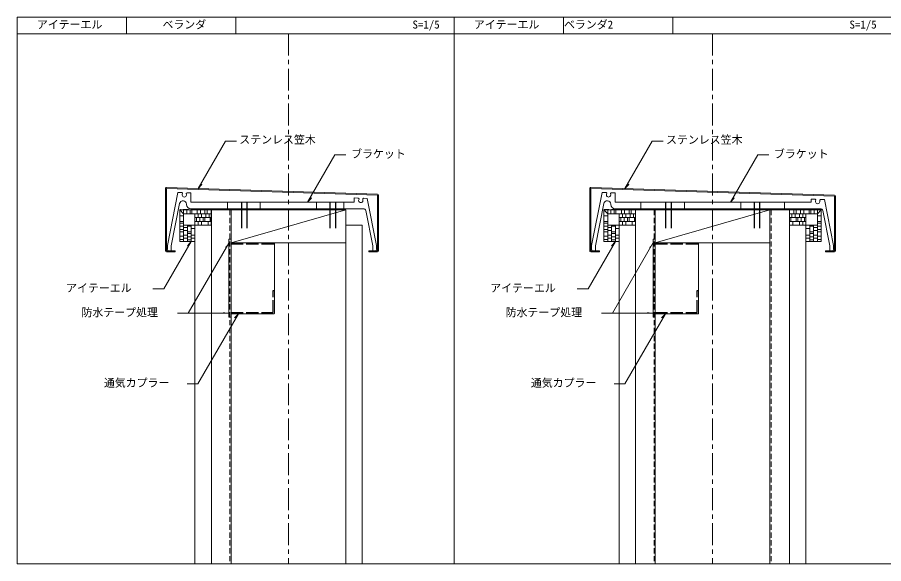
# Model space of a CAD drawing. Units: millimetres, scale not verified. Extents: x -16050 to 15950, y -5000 to 5000.
# Drawn here: x -16050 to -190, y -5000 to 5000 of the extents above; entities that cross this region are included whole.
import ezdxf
from ezdxf.enums import TextEntityAlignment as Align

# ---------------------------------------------------------------- set-up
doc = ezdxf.new("R2010")
doc.units = ezdxf.units.MM
doc.header["$LTSCALE"] = 80
for name, pattern in [('CHAIN1', [8, 5, -1, 1, -1]), ('DASHED1', [1.8, 1.2, -0.6]), ('USER1', [3.5, 2.8, -0.7]), ('USER2', [9.525, 6.35, -3.175])]:
    doc.linetypes.add(name, pattern=pattern)
for name, color, linetype, lineweight in [('0-0', 4, 'CHAIN1', 18), ('0-1', 4, 'Continuous', 18), ('0-2', 7, 'DASHED1', 18), ('0-3', 2, 'Continuous', 18), ('0-4', 3, 'Continuous', 18), ('0-5', 7, 'Continuous', 18), ('1-5', 7, 'Continuous', 18), ('1-8_ﾚｲﾔ1', 7, 'Continuous', 18)]:
    doc.layers.add(name, color=color, linetype=linetype, lineweight=lineweight)
doc.layers.add('1-9_ﾚｲﾔ9', color=7, linetype='USER1')
doc.layers.add('1-A_0', color=4, linetype='Continuous')
doc.styles.add('ＭＳ ゴシック', font='')
doc.styles.get('ＭＳ ゴシック').set_extended_font_data('MS Gothic')

msp = doc.modelspace()

# ---------------------------------------------------------------- linework, layer by layer
at = {"layer": '0-0'}
for p, q in [((-11087.88, 4700), (-11087.88, -5000)), ((-3322.21, 4700), (-3322.21, -5000))]:
    msp.add_line(p, q, dxfattribs=at)
at = {"layer": '0-0', "color": 7, "linetype": 'Continuous'}
for p, q in [((-12137.88, -488.02), (-12137.88, 938.65)), ((-4372.21, -488.02), (-4372.21, 938.65))]:
    msp.add_line(p, q, dxfattribs=at)
at = {"layer": '0-1'}
for p, q in [((-12497.88, 1475.32), (-10037.88, 1475.32)), ((-12137.88, -5000), (-12137.88, 1475.32)), ((-10037.88, -5000), (-10037.88, 1475.32)), ((-4732.21, 1475.32), (-1912.21, 1475.32)), ((-4372.21, -4992.51), (-4372.21, 1475.32)), ((-2272.21, -4992.51), (-2272.21, 1475.32)), ((-12497.88, -5000), (-12497.88, 1195.32)), ((-4732.21, -4992.51), (-4732.21, 1195.32)), ((-1912.21, 1195.32), (-1912.21, -4992.51))]:
    msp.add_line(p, q, dxfattribs=at)
for points in [[(-10037.88, 875.32), (-12137.88, 875.32), (-10037.88, 1475.32)], [(-2272.21, 875.32), (-4372.21, 875.32), (-2272.21, 1475.32)]]:
    msp.add_lwpolyline(points, dxfattribs=at)
at = {"layer": '0-2'}
for p, q in [((-10037.88, 1485.32), (-13077.88, 1485.32)), ((-12157.88, 1475.32), (-12157.88, -5000)), ((-1332.21, 1485.32), (-5312.21, 1485.32)), ((-4392.21, 1475.32), (-4392.21, -4992.51)), ((-2252.21, 1475.32), (-2252.21, -4992.51))]:
    msp.add_line(p, q, dxfattribs=at)
at = {"layer": '0-3'}
for p, q in [((-13303.77, 825.89), (-13111.88, 1795.32)), ((-13037.45, 1792.84), (-13111.88, 1795.32)), ((-13024.96, 1779.48), (-13037.45, 1792.84)), ((-13025.16, 1773.49), (-13024.96, 1779.48)), ((-12957.2, 1771.22), (-12957, 1777.22)), ((-12943.65, 1789.71), (-12957, 1777.22)), ((-12871.88, 1787.32), (-12943.65, 1789.71)), ((-12871.88, 1615.32), (-12871.88, 1787.32)), ((-5538.1, 825.89), (-5346.21, 1795.32)), ((-5271.78, 1792.84), (-5346.21, 1795.32)), ((-5259.29, 1779.48), (-5271.78, 1792.84)), ((-5259.49, 1773.49), (-5259.29, 1779.48)), ((-5191.53, 1771.22), (-5191.33, 1777.22)), ((-5177.98, 1789.71), (-5191.33, 1777.22)), ((-5106.21, 1787.32), (-5177.98, 1789.71)), ((-5106.21, 1615.32), (-5106.21, 1787.32)), ((-13081.05, 1590.57), (-13233.77, 819.03)), ((-12871.88, 1615.32), (-11093.88, 1615.32)), ((-12203.88, 1615.32), (-12203.88, 1495.32)), ((-11603.88, 1615.32), (-11603.88, 1495.32)), ((-11093.88, 1615.32), (-11087.88, 1609.32)), ((-11081.88, 1615.32), (-11087.88, 1609.32)), ((-11081.88, 1615.32), (-9881.88, 1615.32)), ((-10571.88, 1615.32), (-10571.88, 1495.32)), ((-10071.88, 1615.32), (-10071.88, 1495.32)), ((-9881.88, 1693.32), (-9881.88, 1615.32)), ((-9807.45, 1690.84), (-9881.88, 1693.32)), ((-9794.96, 1677.48), (-9807.45, 1690.84)), ((-9795.16, 1671.49), (-9794.96, 1677.48)), ((-9727.2, 1669.22), (-9727, 1675.22)), ((-9713.65, 1687.71), (-9727, 1675.22)), ((-9645.96, 1685.45), (-9713.65, 1687.71)), ((-9472, 825.91), (-9645.96, 1685.45)), ((-5315.38, 1590.57), (-5468.1, 819.03)), ((-5106.21, 1615.32), (-3328.21, 1615.32)), ((-4638.21, 1615.32), (-4638.21, 1495.32)), ((-3838.21, 1615.32), (-3838.21, 1495.32)), ((-3328.21, 1615.32), (-3322.21, 1609.32)), ((-3316.21, 1615.32), (-3322.21, 1609.32)), ((-3316.21, 1615.32), (-1516.21, 1615.32)), ((-2806.21, 1615.32), (-2806.21, 1495.32)), ((-2006.21, 1615.32), (-2006.21, 1495.32)), ((-1516.21, 1673.32), (-1516.21, 1615.32)), ((-1441.78, 1670.84), (-1516.21, 1673.32)), ((-1429.29, 1657.48), (-1441.78, 1670.84)), ((-1429.49, 1651.49), (-1429.29, 1657.48)), ((-1361.53, 1649.22), (-1361.33, 1655.22)), ((-1347.98, 1667.71), (-1361.33, 1655.22)), ((-1276.21, 1665.32), (-1347.98, 1667.71)), ((-1106.33, 825.91), (-1276.21, 1665.32)), ((-12951.88, 1575.32), (-12951.88, 1577.91)), ((-12871.88, 1495.32), (-9711.61, 1495.32)), ((-9672.41, 1463.25), (-9542, 818.89)), ((-5186.21, 1575.32), (-5186.21, 1577.91)), ((-5106.21, 1495.32), (-1345.94, 1495.32)), ((-1306.74, 1463.25), (-1176.33, 818.89)), ((-9737.88, 1195.32), (-10037.88, 1195.32)), ((-9737.88, 1195.32), (-9737.88, -5000)), ((-13303.88, 824.73), (-13303.88, 755.32)), ((-13233.88, 817.87), (-13233.88, 731.32)), ((-12797.88, 895.32), (-12797.88, -5000)), ((-9542, 818.89), (-9541.88, 817.7)), ((-9541.88, 731.32), (-9541.88, 817.7)), ((-9472, 825.91), (-9471.88, 824.72)), ((-9471.88, 755.32), (-9471.88, 824.72)), ((-5538.1, 825.89), (-5538.21, 824.73)), ((-5538.21, 824.73), (-5538.21, 755.32)), ((-5468.21, 817.87), (-5468.21, 731.32)), ((-5032.21, 895.32), (-5032.21, -4992.51)), ((-1612.21, 895.32), (-1612.21, -4992.51)), ((-1176.33, 818.89), (-1176.21, 817.7)), ((-1176.21, 731.32), (-1176.21, 817.7)), ((-1106.33, 825.91), (-1106.21, 824.72)), ((-1106.21, 755.32), (-1106.21, 824.72)), ((-13239.88, 725.32), (-13273.88, 725.32)), ((-9501.88, 725.32), (-9535.88, 725.32)), ((-5474.21, 725.32), (-5508.21, 725.32)), ((-1136.21, 725.32), (-1170.21, 725.32))]:
    msp.add_line(p, q, dxfattribs=at)
for centre, radius, start, end in [((-12991.88, 1751.3), 40, 146.30252, 29.87918), ((-5226.21, 1751.3), 40, 146.30252, 29.87918), ((-13017.09, 1577.91), 65.2, 0, 168.8037), ((-9761.88, 1649.3), 40, 146.30252, 29.87918), ((-5251.42, 1577.91), 65.2, 0, 168.8037), ((-1396.21, 1629.3), 40, 146.30252, 29.87918), ((-12871.88, 1575.32), 80, 180, 270), ((-9711.61, 1455.32), 40, 11.44104, 90), ((-5106.21, 1575.32), 80, 180, 270), ((-1345.94, 1455.32), 40, 11.44104, 90), ((-13273.88, 755.32), 30, 180, 270), ((-13239.88, 731.32), 6, 270, 0), ((-9535.88, 731.32), 6, 180, 270), ((-9501.88, 755.32), 30, 270, 0), ((-5508.21, 755.32), 30, 180, 270), ((-5474.21, 731.32), 6, 270, 0), ((-1170.21, 731.32), 6, 180, 270), ((-1136.21, 755.32), 30, 270, 0)]:
    msp.add_arc(centre, radius, start, end, dxfattribs=at)
at = {"layer": '0-4'}
for p, q in [((-16050.26, 5000), (-8050.26, 5000)), ((-16050.26, -5000), (-16050.26, 5000)), ((-16050.26, 5000), (-8050.26, 5000)), ((-14050.26, 5000), (-14050.26, 4700)), ((-12050.26, 5000), (-12050.26, 4700)), ((-8050.26, -5000), (-8050.26, 5000)), ((-8050.26, 5000), (-50.26, 5000)), ((-8050.26, 5000), (-50.26, 5000)), ((-6050.26, 5000), (-6050.26, 4700)), ((-4050.26, 5000), (-4050.26, 4700)), ((-16050.26, 4700), (-8050.26, 4700)), ((-8050.26, 4700), (-50.26, 4700)), ((-13337.88, 1864.69), (-13337.88, 725.32)), ((-13317.88, 1864.69), (-9457.88, 1744.6)), ((-13317.88, 1864.69), (-13317.88, 725.32)), ((-13317.26, 1884.68), (-9457.26, 1764.59)), ((-5572.21, 1864.69), (-5572.21, 725.32)), ((-5552.21, 1864.69), (-1092.21, 1725.93)), ((-5552.21, 1864.69), (-5552.21, 725.32)), ((-5551.59, 1884.68), (-1091.59, 1745.92)), ((-9457.88, 725.32), (-9457.88, 1744.6)), ((-9437.88, 725.32), (-9437.88, 1744.6)), ((-1092.21, 725.32), (-1092.21, 1725.93)), ((-1072.21, 725.32), (-1072.21, 1725.93)), ((-13317.88, 725.32), (-13157.88, 725.32)), ((-13317.88, 705.32), (-13157.88, 705.32)), ((-13157.88, 705.32), (-13157.88, 725.32)), ((-9617.88, 725.32), (-9617.88, 705.32)), ((-9617.88, 725.32), (-9457.88, 725.32)), ((-9617.88, 705.32), (-9457.88, 705.32)), ((-5552.21, 725.32), (-5392.21, 725.32)), ((-5552.21, 705.32), (-5392.21, 705.32)), ((-5392.21, 705.32), (-5392.21, 725.32)), ((-1252.21, 725.32), (-1252.21, 705.32)), ((-1252.21, 725.32), (-1092.21, 725.32)), ((-1252.21, 705.32), (-1092.21, 705.32)), ((-16050.26, -5000), (-8050.26, -5000)), ((-16050.26, -5000), (-8050.26, -5000)), ((-8050.26, -5000), (-50.26, -5000)), ((-8050.26, -5000), (-50.26, -5000))]:
    msp.add_line(p, q, dxfattribs=at)
for centre, start, end in [((-13317.88, 1864.69), 88.21804, 180), ((-9457.88, 1744.6), 0, 88.21804), ((-5552.21, 1864.69), 88.21804, 180), ((-1092.21, 1725.93), 0, 88.21804), ((-13317.88, 725.32), 180, 270), ((-9457.88, 725.32), 270, 0), ((-5552.21, 725.32), 180, 270), ((-1092.21, 725.32), 270, 0)]:
    msp.add_arc(centre, 20, start, end, dxfattribs=at)
at = {"layer": '0-5'}
for p, q in [((-13007.88, 1405.32), (-13077.88, 1475.32)), ((-13007.88, 1475.32), (-13007.88, 1405.32)), ((-12947.88, 1475.32), (-12947.88, 1405.32)), ((-12887.88, 1405.32), (-12887.88, 1475.32)), ((-12857.88, 1405.32), (-12857.88, 1475.32)), ((-12757.88, 1475.32), (-12757.88, 1405.32)), ((-12697.88, 1475.32), (-12697.88, 1405.32)), ((-12617.88, 1475.32), (-12617.88, 1405.32)), ((-12577.88, 1475.32), (-12577.88, 1405.32)), ((-5242.21, 1405.32), (-5312.21, 1475.32)), ((-5242.21, 1475.32), (-5242.21, 1405.32)), ((-5182.21, 1475.32), (-5182.21, 1405.32)), ((-5122.21, 1405.32), (-5122.21, 1475.32)), ((-5092.21, 1405.32), (-5092.21, 1475.32)), ((-4992.21, 1475.32), (-4992.21, 1405.32)), ((-4932.21, 1475.32), (-4932.21, 1405.32)), ((-4852.21, 1475.32), (-4852.21, 1405.32)), ((-4812.21, 1475.32), (-4812.21, 1405.32)), ((-1832.21, 1475.32), (-1832.21, 1405.32)), ((-1792.21, 1475.32), (-1792.21, 1405.32)), ((-1712.21, 1475.32), (-1712.21, 1405.32)), ((-1652.21, 1475.32), (-1652.21, 1405.32)), ((-1552.21, 1405.32), (-1552.21, 1475.32)), ((-1522.21, 1405.32), (-1522.21, 1475.32)), ((-1462.21, 1475.32), (-1462.21, 1405.32)), ((-1402.21, 1405.32), (-1332.21, 1475.32)), ((-1402.21, 1475.32), (-1402.21, 1405.32)), ((-13007.88, 1365.32), (-13077.88, 1365.32)), ((-12497.88, 1405.32), (-13007.88, 1405.32)), ((-13007.88, 895.32), (-13007.88, 1405.32)), ((-12797.88, 1195.32), (-12797.88, 1405.32)), ((-12497.88, 1335.32), (-12797.88, 1335.32)), ((-12767.88, 1335.32), (-12767.88, 1265.32)), ((-12737.88, 1405.32), (-12737.88, 1335.32)), ((-12707.88, 1335.32), (-12707.88, 1265.32)), ((-12677.88, 1405.32), (-12677.88, 1335.32)), ((-12647.88, 1265.32), (-12647.88, 1335.32)), ((-12617.88, 1265.32), (-12617.88, 1335.32)), ((-12597.88, 1405.32), (-12597.88, 1335.32)), ((-12537.88, 1335.32), (-12537.88, 1405.32)), ((-12517.88, 1265.32), (-12517.88, 1335.32)), ((-5242.21, 1365.32), (-5312.21, 1365.32)), ((-4732.21, 1405.32), (-5242.21, 1405.32)), ((-5242.21, 895.32), (-5242.21, 1405.32)), ((-5032.21, 1195.32), (-5032.21, 1405.32)), ((-4732.21, 1335.32), (-5032.21, 1335.32)), ((-5002.21, 1335.32), (-5002.21, 1265.32)), ((-4972.21, 1405.32), (-4972.21, 1335.32)), ((-4942.21, 1335.32), (-4942.21, 1265.32)), ((-4912.21, 1405.32), (-4912.21, 1335.32)), ((-4882.21, 1265.32), (-4882.21, 1335.32)), ((-4852.21, 1265.32), (-4852.21, 1335.32)), ((-4832.21, 1405.32), (-4832.21, 1335.32)), ((-4772.21, 1335.32), (-4772.21, 1405.32)), ((-4752.21, 1265.32), (-4752.21, 1335.32)), ((-1912.21, 1405.32), (-1402.21, 1405.32)), ((-1912.21, 1335.32), (-1612.21, 1335.32)), ((-1892.21, 1265.32), (-1892.21, 1335.32)), ((-1872.21, 1335.32), (-1872.21, 1405.32)), ((-1812.21, 1405.32), (-1812.21, 1335.32)), ((-1792.21, 1265.32), (-1792.21, 1335.32)), ((-1762.21, 1265.32), (-1762.21, 1335.32)), ((-1732.21, 1405.32), (-1732.21, 1335.32)), ((-1702.21, 1335.32), (-1702.21, 1265.32)), ((-1672.21, 1405.32), (-1672.21, 1335.32)), ((-1642.21, 1335.32), (-1642.21, 1265.32)), ((-1612.21, 1195.32), (-1612.21, 1405.32)), ((-1402.21, 895.32), (-1402.21, 1405.32)), ((-1402.21, 1365.32), (-1332.21, 1365.32)), ((-13007.88, 1265.32), (-13077.88, 1265.32)), ((-13007.88, 1235.32), (-13077.88, 1235.32)), ((-13077.88, 1175.32), (-13007.88, 1175.32)), ((-13077.88, 1115.32), (-13007.88, 1115.32)), ((-12797.88, 1195.32), (-13007.88, 1195.32)), ((-12937.88, 1155.32), (-13007.88, 1155.32)), ((-12937.88, 895.32), (-12937.88, 1195.32)), ((-12867.88, 1175.32), (-12937.88, 1175.32)), ((-12867.88, 895.32), (-12867.88, 1195.32)), ((-12797.88, 1135.32), (-12867.88, 1135.32)), ((-12497.88, 1265.32), (-12797.88, 1265.32)), ((-12737.88, 1265.32), (-12737.88, 1195.32)), ((-12677.88, 1265.32), (-12677.88, 1195.32)), ((-12557.88, 1195.32), (-12557.88, 1265.32)), ((-5242.21, 1265.32), (-5312.21, 1265.32)), ((-5242.21, 1235.32), (-5312.21, 1235.32)), ((-5312.21, 1175.32), (-5242.21, 1175.32)), ((-5312.21, 1115.32), (-5242.21, 1115.32)), ((-5032.21, 1195.32), (-5242.21, 1195.32)), ((-5172.21, 1155.32), (-5242.21, 1155.32)), ((-5172.21, 895.32), (-5172.21, 1195.32)), ((-5102.21, 1175.32), (-5172.21, 1175.32)), ((-5102.21, 895.32), (-5102.21, 1195.32)), ((-5032.21, 1135.32), (-5102.21, 1135.32)), ((-4732.21, 1265.32), (-5032.21, 1265.32)), ((-4972.21, 1265.32), (-4972.21, 1195.32)), ((-4912.21, 1265.32), (-4912.21, 1195.32)), ((-4792.21, 1195.32), (-4792.21, 1265.32)), ((-1912.21, 1265.32), (-1612.21, 1265.32)), ((-1852.21, 1195.32), (-1852.21, 1265.32)), ((-1732.21, 1265.32), (-1732.21, 1195.32)), ((-1672.21, 1265.32), (-1672.21, 1195.32)), ((-1612.21, 1195.32), (-1402.21, 1195.32)), ((-1612.21, 1135.32), (-1542.21, 1135.32)), ((-1542.21, 895.32), (-1542.21, 1195.32)), ((-1542.21, 1175.32), (-1472.21, 1175.32)), ((-1472.21, 895.32), (-1472.21, 1195.32)), ((-1472.21, 1155.32), (-1402.21, 1155.32)), ((-1402.21, 1265.32), (-1332.21, 1265.32)), ((-1402.21, 1235.32), (-1332.21, 1235.32)), ((-1332.21, 1175.32), (-1402.21, 1175.32)), ((-1332.21, 1115.32), (-1402.21, 1115.32)), ((-13077.88, 1075.32), (-13007.88, 1075.32)), ((-13077.88, 995.32), (-13007.88, 995.32)), ((-13007.88, 1095.32), (-12937.88, 1095.32)), ((-13007.88, 1015.32), (-12937.88, 1015.32)), ((-13007.88, 955.32), (-12937.88, 955.32)), ((-12867.88, 1075.32), (-12937.88, 1075.32)), ((-12867.88, 1045.32), (-12937.88, 1045.32)), ((-12937.88, 985.32), (-12867.88, 985.32)), ((-12867.88, 1015.32), (-12797.88, 1015.32)), ((-12867.88, 955.32), (-12797.88, 955.32)), ((-5312.21, 1075.32), (-5242.21, 1075.32)), ((-5312.21, 995.32), (-5242.21, 995.32)), ((-5242.21, 1095.32), (-5172.21, 1095.32)), ((-5242.21, 1015.32), (-5172.21, 1015.32)), ((-5242.21, 955.32), (-5172.21, 955.32)), ((-5102.21, 1075.32), (-5172.21, 1075.32)), ((-5102.21, 1045.32), (-5172.21, 1045.32)), ((-5172.21, 985.32), (-5102.21, 985.32)), ((-5102.21, 1015.32), (-5032.21, 1015.32)), ((-5102.21, 955.32), (-5032.21, 955.32)), ((-1542.21, 1015.32), (-1612.21, 1015.32)), ((-1542.21, 955.32), (-1612.21, 955.32)), ((-1542.21, 1075.32), (-1472.21, 1075.32)), ((-1542.21, 1045.32), (-1472.21, 1045.32)), ((-1472.21, 985.32), (-1542.21, 985.32)), ((-1402.21, 1095.32), (-1472.21, 1095.32)), ((-1402.21, 1015.32), (-1472.21, 1015.32)), ((-1402.21, 955.32), (-1472.21, 955.32)), ((-1332.21, 1075.32), (-1402.21, 1075.32)), ((-1332.21, 995.32), (-1402.21, 995.32)), ((-13077.88, 935.32), (-13007.88, 935.32)), ((-12937.88, 925.32), (-12867.88, 925.32)), ((-5312.21, 935.32), (-5242.21, 935.32)), ((-5172.21, 925.32), (-5102.21, 925.32)), ((-1472.21, 925.32), (-1542.21, 925.32)), ((-1332.21, 935.32), (-1402.21, 935.32))]:
    msp.add_line(p, q, dxfattribs=at)
msp.add_lwpolyline([(-12497.88, 1475.32), (-13077.88, 1475.32), (-13077.88, 895.32), (-12797.88, 895.32), (-12797.88, 1195.32), (-12497.88, 1195.32)], dxfattribs=at)
for points in [[(-4732.21, 1475.32), (-5312.21, 1475.32), (-5312.21, 895.32), (-5032.21, 895.32), (-5032.21, 1195.32), (-4732.21, 1195.32)], [(-1912.21, 1475.32), (-1332.21, 1475.32), (-1332.21, 895.32), (-1612.21, 895.32), (-1612.21, 1195.32), (-1912.21, 1195.32)]]:
    msp.add_lwpolyline(points, close=True, dxfattribs=at)
at = {"layer": '1-5'}
for p, q in [((-12179.2, -417.91), (-12919.91, -417.91)), ((-12002.91, -424.68), (-12072.11, -500.2)), ((-4414.38, -417.76), (-5155.09, -417.76)), ((-4186.19, -424.68), (-4255.39, -500.2))]:
    msp.add_line(p, q, dxfattribs=at)
for points in [[(-12739.83, 1867.5), (-12239.4, 2734.28), (-12039.4, 2734.28)], [(-4926.41, 1865.23), (-4425.97, 2732), (-4225.97, 2732)], [(-10735.28, 1615.32), (-10234.85, 2482.09), (-10034.85, 2482.09)], [(-2994.97, 1615.32), (-2494.54, 2482.09), (-2294.54, 2482.09)], [(-12739.83, 1867.5), (-12670.63, 1943.02), (-12689.83, 1954.1)], [(-4926.41, 1865.23), (-4857.21, 1940.74), (-4876.41, 1951.83)], [(-10735.28, 1615.32), (-10666.08, 1690.84), (-10685.28, 1701.92)], [(-2994.97, 1615.32), (-2925.77, 1690.84), (-2944.97, 1701.92)], [(-12867.88, 895.32), (-13368.32, 28.54), (-13568.32, 28.54)], [(-12179.2, 865.03), (-12919.91, -417.91), (-13119.91, -417.91)], [(-12867.88, 895.32), (-12937.08, 819.8), (-12917.88, 808.71)], [(-5102.21, 895.32), (-5602.64, 28.54), (-5802.64, 28.54)], [(-4414.38, 865.18), (-5155.09, -417.76), (-5355.09, -417.76)], [(-5102.21, 895.32), (-5171.41, 819.8), (-5152.21, 808.71)], [(-12002.91, -424.68), (-12743.61, -1707.62), (-12943.61, -1707.62)], [(-4186.19, -424.68), (-4926.9, -1707.62), (-5126.9, -1707.62)]]:
    msp.add_lwpolyline(points, dxfattribs=at)
for points in [[(-12739.83, 1867.5), (-12670.63, 1943.02), (-12689.83, 1954.1)], [(-4926.41, 1865.23), (-4857.21, 1940.74), (-4876.41, 1951.83)], [(-10735.28, 1615.32), (-10666.08, 1690.84), (-10685.28, 1701.92)], [(-2994.97, 1615.32), (-2925.77, 1690.84), (-2944.97, 1701.92)], [(-12867.88, 895.32), (-12937.08, 819.8), (-12917.88, 808.71)], [(-12179.2, 865.03), (-12248.4, 789.51), (-12229.2, 778.43)], [(-5102.21, 895.32), (-5171.41, 819.8), (-5152.21, 808.71)], [(-4414.38, 865.18), (-4483.58, 789.66), (-4464.38, 778.57)], [(-12179.2, -417.91), (-12279.2, -395.74), (-12279.2, -417.91)], [(-12002.91, -424.68), (-12072.11, -500.2), (-12052.91, -511.29)], [(-4414.38, -417.76), (-4514.38, -395.59), (-4514.38, -417.76)], [(-4186.19, -424.68), (-4255.39, -500.2), (-4236.19, -511.29)]]:
    msp.add_solid(points, dxfattribs=at)
at = {"layer": '1-8_ﾚｲﾔ1'}
for p, q in [((-12137.88, 875.32), (-11351.22, 875.32)), ((-11344.55, 868.65), (-11344.55, -418.02)), ((-4372.21, 875.32), (-3585.54, 875.32)), ((-3578.88, 868.65), (-3578.88, -418.02)), ((-12137.88, -424.68), (-11351.22, -424.68)), ((-4372.21, -424.68), (-3585.54, -424.68)), ((-12177.88, -488.02), (-12137.88, -488.02)), ((-4412.21, -488.02), (-4372.21, -488.02))]:
    msp.add_line(p, q, dxfattribs=at)
for points in [[(-12177.88, -488.02), (-12177.88, 938.65), (-12137.88, 938.65)], [(-4412.21, -488.02), (-4412.21, 938.65), (-4372.21, 938.65)]]:
    msp.add_lwpolyline(points, dxfattribs=at)
for centre, start, end in [((-11351.22, 868.65), 0, 90), ((-3585.54, 868.65), 0, 90), ((-11351.22, -418.02), 270, 0), ((-3585.54, -418.02), 270, 0)]:
    msp.add_arc(centre, 6.67, start, end, dxfattribs=at)
at = {"layer": '1-9_ﾚｲﾔ9'}
for p, q in [((-12137.88, 851.98), (-11344.55, 851.98)), ((-4372.21, 851.98), (-3578.88, 851.98)), ((-11367.89, -401.35), (-11367.89, -1.35)), ((-3602.22, -401.35), (-3602.22, -1.35)), ((-12137.88, -401.35), (-11367.89, -401.35)), ((-4372.21, -401.35), (-3602.22, -401.35))]:
    msp.add_line(p, q, dxfattribs=at)
at = {"layer": '1-9_ﾚｲﾔ9', "linetype": 'Continuous'}
for p, q in [((-11367.89, -1.35), (-11344.55, -1.35)), ((-3602.22, -1.35), (-3578.88, -1.35))]:
    msp.add_line(p, q, dxfattribs=at)
at = {"layer": '1-A_0', "linetype": 'USER2'}
for p, q in [((-11947.88, 1615.32), (-11947.88, 1140.64)), ((-11847.88, 1615.32), (-11847.88, 1140.64)), ((-10327.88, 1615.32), (-10327.88, 1140.64)), ((-10227.88, 1615.32), (-10227.88, 1140.64)), ((-4182.21, 1615.32), (-4182.21, 1140.64)), ((-4082.21, 1615.32), (-4082.21, 1140.64)), ((-2562.21, 1615.32), (-2562.21, 1140.64)), ((-2462.21, 1615.32), (-2462.21, 1140.64))]:
    msp.add_line(p, q, dxfattribs=at)
at = {"layer": '1-A_0'}
msp.add_line((-12497.88, 1195.32), (-12497.88, 1475.32), dxfattribs=at)

# ---------------------------------------------------------------- texts
at = {"layer": '0-1', "color": 7, "style": 'ＭＳ ゴシック'}
for s, p in [('アイテーエル', (-15692.9, 4750)), ('ベランダ', (-13392.9, 4750)), ('S=1/5', (-8816.41, 4750)), ('アイテーエル', (-7692.9, 4750)), ('ベランダ2', (-6042.9, 4750)), ('S=1/5', (-816.41, 4750))]:
    msp.add_text(s, height=146.6, dxfattribs=at).set_placement(p, align=Align.BOTTOM_LEFT)
at = {"layer": '1-5', "style": 'ＭＳ ゴシック'}
for s, p in [('ステンレス笠木', (-11986.52, 2644.6)), ('ステンレス笠木', (-4173.1, 2642.32)), ('ブラケット', (-9938.79, 2382.9)), ('ブラケット', (-2198.48, 2382.9)), ('アイテーエル', (-15158.16, -71.46)), ('アイテーエル', (-7392.49, -71.46)), ('防水テープ処理', (-14876.04, -517.91)), ('防水テープ処理', (-7111.22, -517.76)), ('通気カプラー', (-14465.96, -1807.62)), ('通気カプラー', (-6649.25, -1807.62))]:
    msp.add_text(s, height=146.6, dxfattribs=at).set_placement(p, align=Align.BOTTOM_LEFT)

doc.saveas('drawing.dxf')
